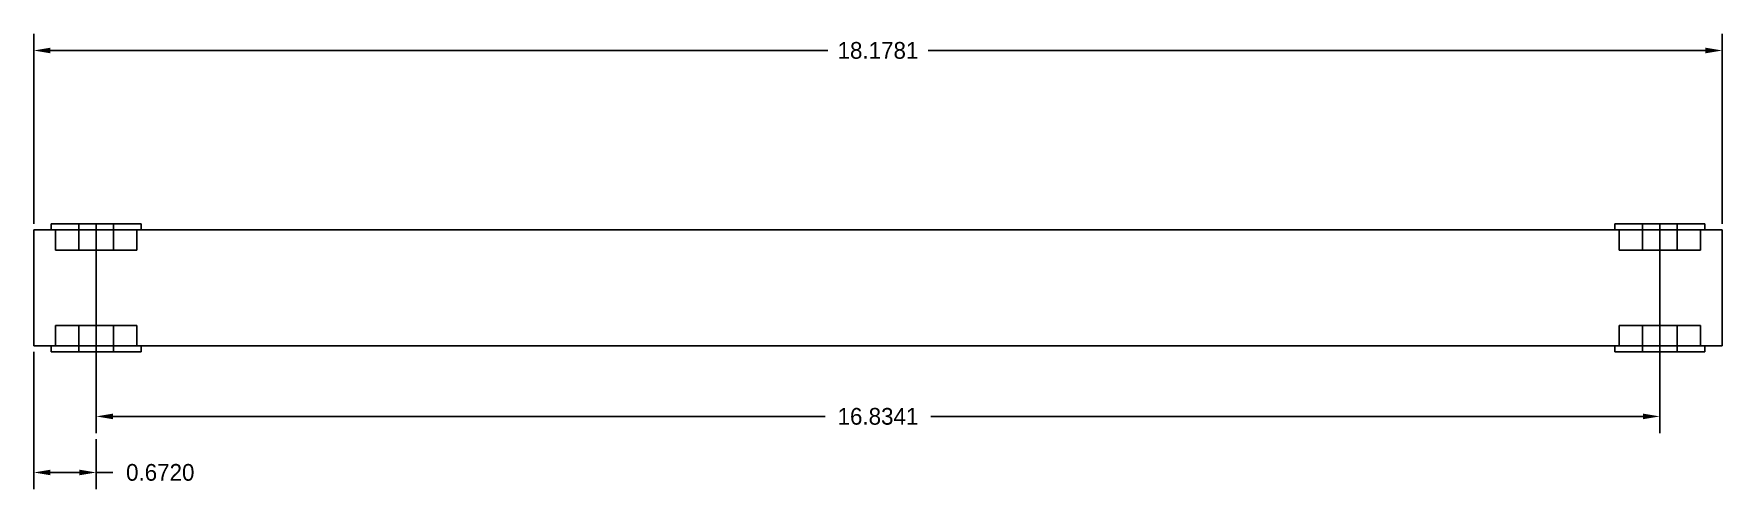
# Model space of a CAD drawing. Header units: inches. Extents: x 8.1 to 26.2, y 16.7 to 21.6.
import ezdxf

# ---------------------------------------------------------------- set-up
doc = ezdxf.new("R2010")
doc.units = ezdxf.units.IN
doc.header["$MEASUREMENT"] = 0
doc.dimstyles.get("Standard").update_dxf_attribs({"dimtxt": 0.18, "dimasz": 0.18, "dimexe": 0.18, "dimexo": 0.0625, "dimgap": 0.09, "dimtad": 0, "dimtih": 1, "dimtoh": 1, "dimdec": 4, "dimzin": 0, "dimdsep": 46, "dimtxsty": 'Standard', "dimcen": 0.09, "dimadec": 0, "dimazin": 0, "dimtfac": 1, "dimtdec": 4, "dimtofl": 0, "dimtmove": 0, "dimatfit": 3, "dimfxl": 0, "dimtolj": 1, "dimtzin": 0, "dimarcsym": 0})

# ---------------------------------------------------------------- blocks, each defined once
blk = doc.blocks.new('*D2')
at = {"color": 0, "lineweight": -2}
for p, q in [((8.053, 19.561), (8.053, 21.607)), ((26.231, 19.561), (26.231, 21.607)), ((8.233, 21.427), (16.602, 21.427)), ((26.051, 21.427), (17.682, 21.427))]:
    blk.add_line(p, q, dxfattribs=at)
at = {"color": 0}
for points in [[(8.233, 21.457), (8.233, 21.397), (8.053, 21.427)], [(26.051, 21.457), (26.051, 21.397), (26.231, 21.427)]]:
    blk.add_solid(points, dxfattribs=at)
at = {"layer": 'Defpoints', "color": 0}
for p in [(26.231, 21.427), (8.053, 19.499), (26.231, 19.499)]:
    blk.add_point(p, dxfattribs=at)
at = {"color": 0, "insert": (17.142, 21.427), "char_height": 0.18, "attachment_point": 5}
blk.add_mtext('\\A1;18.1781', dxfattribs=at)
blk = doc.blocks.new('*D4')
at = {"color": 0, "lineweight": -2}
for p, q in [((8.725, 18.405), (8.725, 17.31)), ((25.559, 18.405), (25.559, 17.31)), ((8.905, 17.49), (16.572, 17.49)), ((25.379, 17.49), (17.712, 17.49))]:
    blk.add_line(p, q, dxfattribs=at)
at = {"color": 0}
for points in [[(8.905, 17.52), (8.905, 17.46), (8.725, 17.49)], [(25.379, 17.52), (25.379, 17.46), (25.559, 17.49)]]:
    blk.add_solid(points, dxfattribs=at)
at = {"layer": 'Defpoints', "color": 0}
for p in [(8.725, 18.468), (25.559, 18.468), (25.559, 17.49)]:
    blk.add_point(p, dxfattribs=at)
at = {"color": 0, "insert": (17.142, 17.49), "char_height": 0.18, "attachment_point": 5}
blk.add_mtext('\\A1;16.8341', dxfattribs=at)
blk = doc.blocks.new('*D6')
at = {"color": 0, "lineweight": -2}
for p, q in [((8.053, 18.186), (8.053, 16.707)), ((8.725, 17.247), (8.725, 16.707)), ((8.233, 16.887), (8.545, 16.887)), ((8.725, 16.887), (8.905, 16.887))]:
    blk.add_line(p, q, dxfattribs=at)
at = {"color": 0}
for points in [[(8.233, 16.917), (8.233, 16.857), (8.053, 16.887)], [(8.545, 16.917), (8.545, 16.857), (8.725, 16.887)]]:
    blk.add_solid(points, dxfattribs=at)
at = {"layer": 'Defpoints', "color": 0}
for p in [(8.053, 18.249), (8.725, 17.31), (8.725, 16.887)]:
    blk.add_point(p, dxfattribs=at)
at = {"color": 0, "insert": (9.415, 16.887), "char_height": 0.18, "attachment_point": 5}
blk.add_mtext('\\A1;0.6720', dxfattribs=at)

msp = doc.modelspace()

# ---------------------------------------------------------------- linework, layer by layer
for p, q in [((26.23134, 19.49852), (8.05324, 19.49852)), ((8.05324, 19.49852), (8.05324, 18.24852)), ((8.24074, 19.56052), (9.20974, 19.56052)), ((8.24074, 19.56052), (8.24074, 19.49852)), ((8.24074, 19.49852), (9.20974, 19.49852)), ((8.28774, 19.27952), (8.28774, 19.49852)), ((8.53774, 19.56052), (8.53774, 19.27952)), ((8.72524, 19.56052), (8.72524, 19.27952)), ((8.72524, 19.49852), (8.72524, 18.24852)), ((8.91274, 19.56052), (8.91274, 19.27952)), ((9.16274, 19.27952), (9.16274, 19.49852)), ((9.20974, 19.56052), (9.20974, 19.49852)), ((26.04384, 19.56052), (25.07484, 19.56052)), ((25.07484, 19.56052), (25.07484, 19.49852)), ((26.04384, 19.49852), (25.07484, 19.49852)), ((25.12184, 19.27952), (25.12184, 19.49852)), ((25.37184, 19.56052), (25.37184, 19.27952)), ((25.55934, 19.56052), (25.55934, 19.27952)), ((25.55934, 19.49852), (25.55934, 18.24852)), ((25.55934, 19.49852), (25.55934, 18.24852)), ((25.74684, 19.56052), (25.74684, 19.27952)), ((25.99684, 19.27952), (25.99684, 19.49852)), ((26.04384, 19.56052), (26.04384, 19.49852)), ((26.23134, 19.49852), (26.23134, 18.24852)), ((8.28774, 19.27952), (9.16274, 19.27952)), ((25.99684, 19.27952), (25.12184, 19.27952)), ((8.28774, 18.46752), (9.16274, 18.46752)), ((8.28774, 18.46752), (8.28774, 18.24852)), ((8.53774, 18.18652), (8.53774, 18.46752)), ((8.72524, 18.18652), (8.72524, 18.46752)), ((8.91274, 18.18652), (8.91274, 18.46752)), ((9.16274, 18.46752), (9.16274, 18.24852)), ((25.99684, 18.46752), (25.12184, 18.46752)), ((25.12184, 18.46752), (25.12184, 18.24852)), ((25.37184, 18.18652), (25.37184, 18.46752)), ((25.55934, 18.18652), (25.55934, 18.46752)), ((25.74684, 18.18652), (25.74684, 18.46752)), ((25.99684, 18.46752), (25.99684, 18.24852)), ((8.05324, 18.24852), (26.23134, 18.24852)), ((8.24074, 18.24852), (9.20974, 18.24852)), ((8.24074, 18.18652), (8.24074, 18.24852)), ((8.24074, 18.18652), (9.20974, 18.18652)), ((9.20974, 18.18652), (9.20974, 18.24852)), ((26.04384, 18.24852), (25.07484, 18.24852)), ((25.07484, 18.18652), (25.07484, 18.24852)), ((26.04384, 18.18652), (25.07484, 18.18652)), ((26.04384, 18.18652), (26.04384, 18.24852))]:
    msp.add_line(p, q)

# ---------------------------------------------------------------- dimensions: what is measured, and where the dimension line sits
for base, p1, p2, picture, middle in [((26.23134, 21.42676), (8.05324, 19.49852), (26.23134, 19.49852), '*D2', (17.14229, 21.42676)), ((25.55934, 17.48992), (8.72524, 18.46752), (25.55934, 18.46752), '*D4', (17.14229, 17.48992)), ((8.72524, 16.88699), (8.05324, 18.24852), (8.72524, 17.30992), '*D6', (9.41524, 16.88699))]:
    dim = msp.add_linear_dim(base=base, p1=p1, p2=p2, dimstyle='Standard')
    dim.commit()
    dim.dimension.update_dxf_attribs({"geometry": picture, "text_midpoint": middle})

doc.saveas('drawing.dxf')
